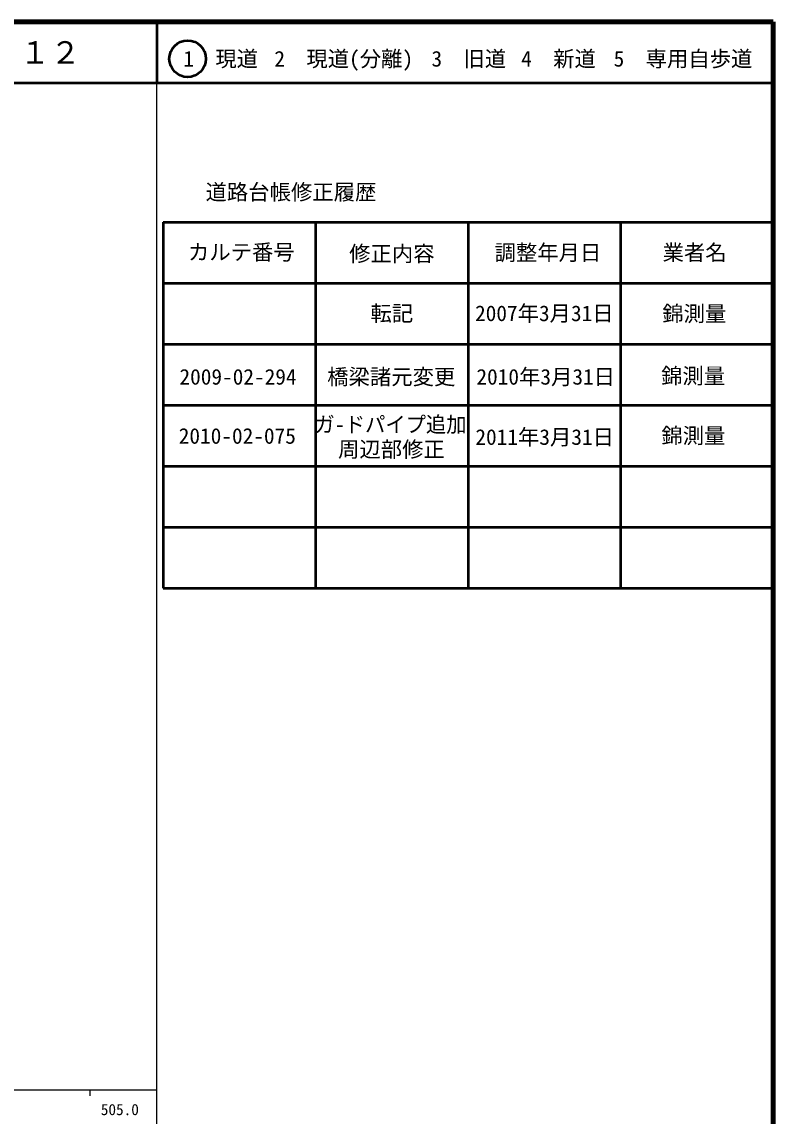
# Model space of a CAD drawing. Units: millimetres on the paper, enlarged 1000 times. Extents: x 40000 to 680000, y 20000 to 380000.
# Drawn here: x 556864 to 680000, y 200684 to 380000 of the extents above; entities that cross this region are included whole.
import ezdxf
from ezdxf.enums import TextEntityAlignment as Align

# ---------------------------------------------------------------- set-up
doc = ezdxf.new("R2010")
doc.units = ezdxf.units.MM
doc.header["$LTSCALE"] = 1000
for name, color, linetype, lineweight in [('M-TTL', 2, 'Continuous', 140), ('M-TTL-BAND', 7, 'Continuous', 25), ('M-TTL-FRAM', 2, 'Continuous', 50), ('M-TTL-LINE', 7, 'Continuous', 50)]:
    doc.layers.add(name, color=color, linetype=linetype, lineweight=lineweight)
doc.layers.add('M-TTL-TXT', color=7, linetype='Continuous')
doc.styles.add('ＭＳ ゴシック', font='')
doc.styles.get('ＭＳ ゴシック').set_extended_font_data('MS Gothic')

msp = doc.modelspace()

# ---------------------------------------------------------------- linework, layer by layer
at = {"layer": 'M-TTL'}
for p, q in [((680000, 380000), (40000, 380000)), ((680000, 20000), (680000, 380000))]:
    msp.add_line(p, q, dxfattribs=at)
at = {"layer": 'M-TTL-BAND'}
for p, q in [((579000, 20000), (579000, 370000)), ((40000, 205000), (579000, 205000)), ((568000, 205000), (568000, 204000))]:
    msp.add_line(p, q, dxfattribs=at)
at = {"layer": 'M-TTL-FRAM'}
for p, q in [((580000, 347197), (580000, 287197)), ((580000, 347197), (680000, 347197)), ((580000, 287197), (680000, 287197))]:
    msp.add_line(p, q, dxfattribs=at)
at = {"layer": 'M-TTL-LINE'}
for p, q in [((579000, 380000), (579000, 370000)), ((40000, 370000), (680000, 370000)), ((605000, 347197), (605000, 287197)), ((630000, 347197), (630000, 287197)), ((655000, 347197), (655000, 287197)), ((580000, 337197), (680000, 337197)), ((580000, 327197), (680000, 327197)), ((580000, 317197), (680000, 317197)), ((580000, 307197), (680000, 307197)), ((580000, 297197), (680000, 297197))]:
    msp.add_line(p, q, dxfattribs=at)
msp.add_circle((584031, 373958), 3000, dxfattribs=at)

# ---------------------------------------------------------------- texts
at = {"layer": 'M-TTL-BAND', "style": 'ＭＳ ゴシック'}
msp.add_text('505.0', height=1833, dxfattribs=at).set_placement((572922, 200293), align=Align.BOTTOM_CENTER)
at = {"layer": 'M-TTL-TXT', "style": 'ＭＳ ゴシック'}
for s, height, p in [('１２', 3666, (561497, 375000)), ('1\u3000現道', 2566, (589448, 373958)), ('2\u3000現道(分離)', 2566, (609619, 373958)), ('3\u3000旧道', 2566, (630121, 373958)), ('4\u3000新道', 2566, (644824, 373958)), ('5\u3000専用自歩道', 2566, (665228, 373958)), ('道路台帳修正履歴', 2566, (600968, 352113)), ('カルテ番号', 2566, (592839, 342277)), ('修正内容', 2566, (617509, 342023)), ('調整年月日', 2566, (643089, 342197)), ('業者名', 2566, (667134, 342197)), ('転記', 2566, (617500, 332245)), ('2007年3月31日', 2566, (642500, 332245)), ('錦測量', 2566, (667077, 332189)), ('2009-02-294', 2566, (592294, 321836)), ('橋梁諸元変更', 2566, (617410, 321836)), ('2010年3月31日', 2566, (642729, 321836)), ('錦測量', 2566, (666884, 321981)), ('錦測量', 2566, (666926, 312197)), ('2010-02-075', 2566, (592176, 312148)), ('2011年3月31日', 2566, (642556, 311965)), ('周辺部修正', 2566, (617440, 309957))]:
    msp.add_text(s, height=height, dxfattribs=at).set_placement(p, align=Align.MIDDLE_CENTER)
at = {"layer": 'M-TTL-TXT', "style": 'ＭＳ ゴシック', "width": 0.95}
msp.add_text('ガ-ドパイプ追加', height=2566, dxfattribs=at).set_placement((617275, 314034), align=Align.MIDDLE_CENTER)

doc.saveas('drawing.dxf')
